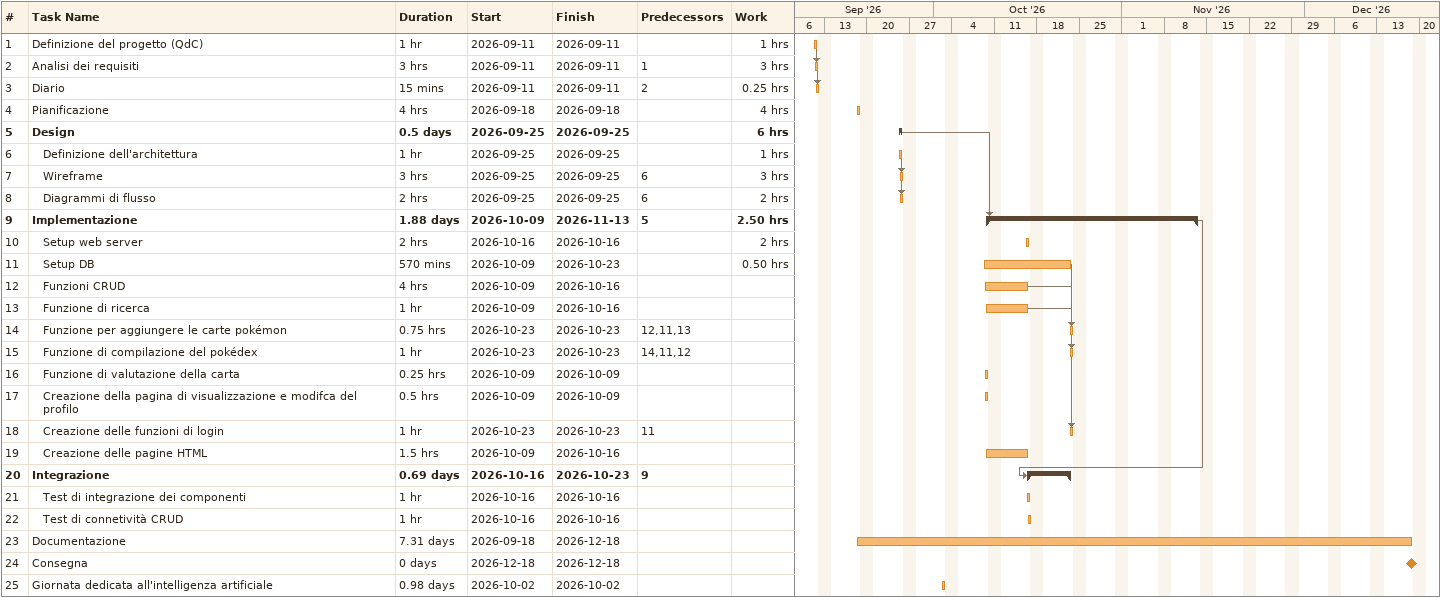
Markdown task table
| ID | Level | Task | Duration | Start | Finish | Predecessors | Work (h) |
|---|---|---|---|---|---|---|---|
| 1 | 1 | Definizione del progetto (QdC) | 1h | 2026-09-11 | 2026-09-11 |  | 1 |
| 2 | 1 | Analisi dei requisiti | 3h | 2026-09-11 | 2026-09-11 | 1 | 3 |
| 3 | 1 | Diario | 15min | 2026-09-11 | 2026-09-11 | 2 | 0.25 |
| 4 | 1 | Pianificazione | 4h | 2026-09-18 | 2026-09-18 |  | 4 |
| 5 | 1 | **Design** | 0.5d | 2026-09-25 | 2026-09-25 |  | 6 |
| 6 | 2 | Definizione dell'architettura | 1h | 2026-09-25 | 2026-09-25 |  | 1 |
| 7 | 2 | Wireframe | 3h | 2026-09-25 | 2026-09-25 | 6 | 3 |
| 8 | 2 | Diagrammi di flusso | 2h | 2026-09-25 | 2026-09-25 | 6 | 2 |
| 9 | 1 | **Implementazione** | 1.88d | 2026-10-09 | 2026-11-13 | 5 | 2.50 |
| 10 | 2 | Setup web server | 2h | 2026-10-16 | 2026-10-16 |  | 2 |
| 11 | 2 | Setup DB | 570min | 2026-10-09 | 2026-10-23 |  | 0.50 |
| 12 | 2 | Funzioni CRUD | 4h | 2026-10-09 | 2026-10-16 |  |  |
| 13 | 2 | Funzione di ricerca | 1h | 2026-10-09 | 2026-10-16 |  |  |
| 14 | 2 | Funzione per aggiungere le carte pokémon | 0.75h | 2026-10-23 | 2026-10-23 | 12, 11, 13 |  |
| 15 | 2 | Funzione di compilazione del pokédex | 1h | 2026-10-23 | 2026-10-23 | 14, 11, 12 |  |
| 16 | 2 | Funzione di valutazione della carta | 0.25h | 2026-10-09 | 2026-10-09 |  |  |
| 17 | 2 | Creazione della pagina di visualizzazione e modifca del profilo | 0.5h | 2026-10-09 | 2026-10-09 |  |  |
| 18 | 2 | Creazione delle funzioni di login | 1h | 2026-10-23 | 2026-10-23 | 11 |  |
| 19 | 2 | Creazione delle pagine HTML | 1.5h | 2026-10-09 | 2026-10-16 |  |  |
| 20 | 1 | **Integrazione** | 0.69d | 2026-10-16 | 2026-10-23 | 9 |  |
| 21 | 2 | Test di integrazione dei componenti | 1h | 2026-10-16 | 2026-10-16 |  |  |
| 22 | 2 | Test di connetività CRUD | 1h | 2026-10-16 | 2026-10-16 |  |  |
| 23 | 1 | Documentazione | 7.31d | 2026-09-18 | 2026-12-18 |  |  |
| 24 | 1 | Consegna | 0d | 2026-12-18 | 2026-12-18 |  |  |
| 25 | 1 | Giornata dedicata all'intelligenza artificiale | 0.98d | 2026-10-02 | 2026-10-02 |  |  |
